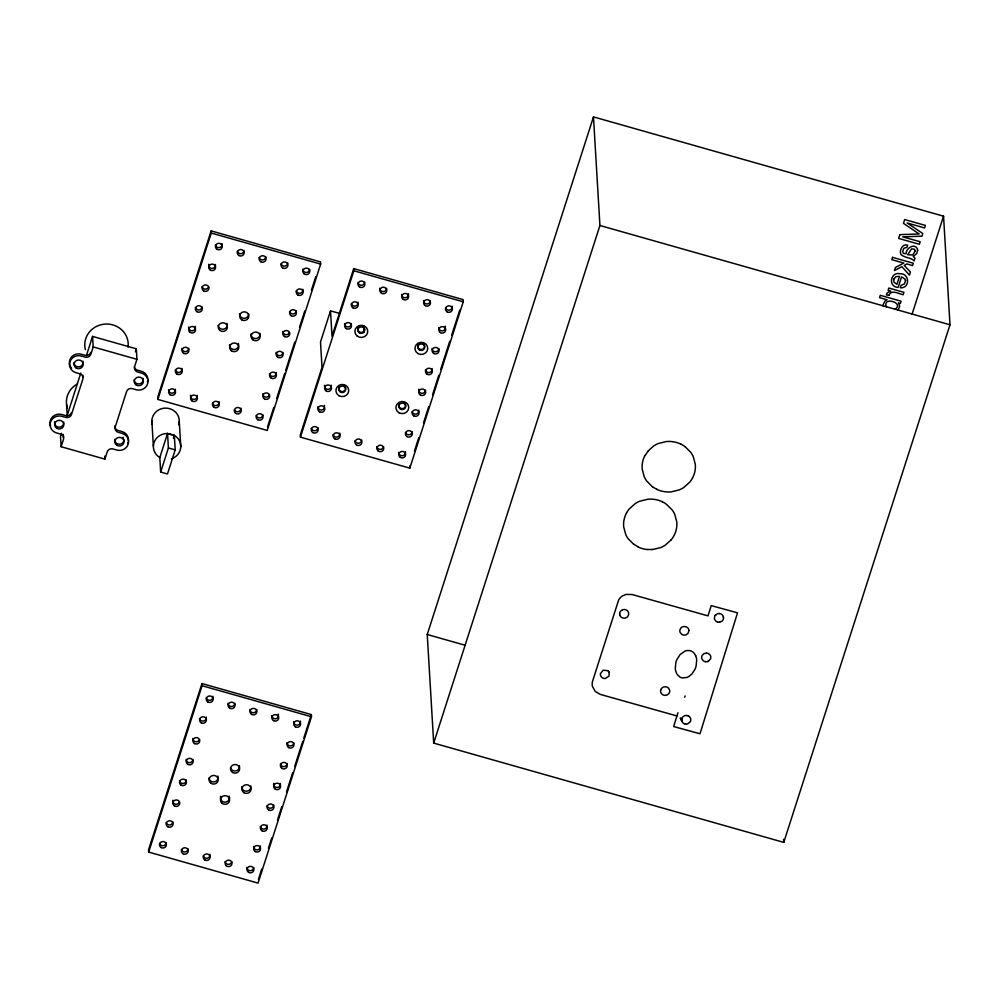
<?xml version="1.0" encoding="UTF-8"?>
<svg xmlns="http://www.w3.org/2000/svg" width="1000" height="1000" viewBox="0 0 1000 1000"><rect width="100%" height="100%" fill="white"/><g stroke="black" fill="none" stroke-linecap="round" stroke-linejoin="round"><path stroke-width="1.5" d="M681.7 719.062L681.988 721.475A5.1 4.838 -3.4 0 0 682.387 722.188A5.275 5 -3.4 0 0 682.837 722.725L683.138 723.012A4.387 4.15 -3.4 0 0 683.825 723.487L684.338 723.75M695.65 655.738L694.525 653.737A9.25 8.762 -3.4 0 0 693.138 652.25L691.513 651.175A7.662 7.262 -3.4 0 0 689.688 650.575L687.05 650.537A9.087 8.612 -3.4 0 0 685.025 651.062L679.987 654.663L676.762 659.8A21.137 20.05 -3.4 0 0 675.888 662.325L675.288 668.337A16.675 15.812 -3.4 0 0 675.65 670.738L676.388 672.9A10.488 9.938 -3.4 0 0 677.463 674.762L679.862 676.988A7.088 6.725 -3.4 0 0 682.3 677.925L686.963 677.438A11.125 10.55 -3.4 0 0 688.938 676.438L692 673.85L694.862 669.513A21.025 19.938 -3.4 0 0 696.087 666.175L696.7 660.175A15.962 15.137 -3.4 0 0 696.338 657.775L695.675 655.638M717.038 621.85L716.525 621.6A4.387 4.162 -3.4 0 1 715.837 621.112L714.587 619.325A4.05 3.837 -3.4 0 1 714.375 618.525L714.8 615.875L717.15 613.888A5.012 4.75 -3.4 0 1 718.25 613.587L719.688 613.6A4.513 4.288 -3.4 0 1 721.038 614.025L721.975 614.637A5.012 4.75 -3.4 0 1 722.725 615.462A5.112 4.85 -3.4 0 1 723.012 615.938A4.225 4.013 -3.4 0 1 723.312 616.7M676.925 715.95L673.675 726.55L700 733.763L737.537 612.837L711.213 605.612L708.025 615.875L632.125 594.525L626.2 594.388L622.55 595.887A11.3 10.713 -3.4 0 0 618.6 600.087L592.675 680.913A11.387 10.8 -3.4 0 0 592.475 686.538L595.275 691.462L600.312 694.4L676.925 715.95L677.95 712.763M61.45 433.288L60.512 436.225L61.137 446.725L104.887 459.137L107.225 451.863A4.575 4.338 -3.4 0 1 112.938 448.95L116.213 449.875A9.175 8.7 -3.4 0 0 128.025 444.712A9.175 8.7 -3.4 0 0 122.65 433.55L118.275 432.312A4.575 4.338 -3.4 0 1 115.237 426.912L126.587 391.562A4.575 4.338 -3.4 0 1 132.3 388.638L136.675 389.888A9.175 8.7 -3.4 0 0 147.725 383.375A9.175 8.7 -3.4 0 0 140.925 372.938L137.65 372.013A4.575 4.338 -3.4 0 1 134.6 366.613L136.938 359.325L136.325 348.825L92.562 336.413L86.438 355.5M66.638 417.137L80.775 373.113M61.137 446.725L63.475 439.45A4.575 4.338 -3.4 0 0 60.438 434.05L57.15 433.125A9.175 8.7 -3.4 0 1 50.35 422.688A9.175 8.7 -3.4 0 1 61.4 416.175L65.775 417.413A4.575 4.338 -3.4 0 0 71.487 414.5L82.837 379.15A4.575 4.338 -3.4 0 0 79.8 373.75L75.425 372.512A9.175 8.7 -3.4 0 1 70.062 361.35A9.175 8.7 -3.4 0 1 81.862 356.188L85.138 357.113A4.575 4.338 -3.4 0 0 90.85 354.2L93.188 346.925L92.562 336.413M135.375 351.763L136.325 348.825M211.137 230.888L157.713 397.238L157.838 399.412L267.225 430.438L320.65 264.088L320.513 261.913L211.137 230.888L211.262 233.062L157.838 399.412M159.8 457.575A13.725 13.012 -3.4 0 1 153.95 442.775A13.725 13.012 -3.4 0 1 167.537 433.475L174.338 435.4L175.2 449.9L167.463 474L160.662 472.075L159.8 457.575L167.537 433.475L174.338 435.4A13.725 13.012 -3.4 0 1 180.688 447.987A13.725 13.012 -3.4 0 1 171.312 458.85M160.662 472.075L168.4 447.975L167.537 433.475M173.425 438.237L174.338 435.4M267.575 426.775L273.775 407.463M276.637 398.55L284.738 373.3M285.7 370.337L294.762 342.113M299.525 327.262L304.775 310.925M311.45 290.125L315.75 276.762M201.962 683.55L148.537 849.9L148.663 852.075L258.05 883.1L311.475 716.75L311.35 714.575L201.962 683.55L202.087 685.725L148.663 852.075M330.5 310.85L320.5 341.975L322.013 367.337L300.3 434.95L300.425 437.125L409.812 468.15L463.237 301.8L463.113 299.625L353.725 268.6L332.013 336.213L330.5 310.85L339.425 313.375M300.425 437.125L353.85 270.775L353.725 268.6M258.4 879.438L261.737 869.038M268.412 848.25L271.762 837.85M277.488 820.025L281.775 806.663M286.55 791.812L292.75 772.5M294.65 766.562L302.762 741.312M303.712 738.337L311.35 714.575M414.45 451.112L418.75 437.75M423.512 422.9L428.762 406.562M432.575 394.675L438.775 375.375M440.688 369.425L449.75 341.213M451.662 335.262L459.775 310.012M427.238 634.5L593.475 116.9L943.55 216.2L950 324.787L783.763 842.387L433.688 743.1L427.238 634.5L464.8 645.163M433.688 743.1L599.925 225.5L593.475 116.9M912.025 314.363L943.55 216.2M684.613 697.212L685.113 695.975M682.038 718.025L682.463 717.312A4.45 4.225 -3.4 0 1 683.012 716.688L684.45 715.775A5.012 4.75 -3.4 0 1 685.562 715.487L686.7 715.462M898.062 310.2L899.762 306.188L898.425 302.887L900.362 303.425L901.075 301.212L880.3 295.312L879.55 297.663L887.062 299.788L884.8 301.212L883.175 304.738A5.95 5.65 -3.4 0 0 883.162 306M708.5 661.137L708 661.6L710.512 658.888A4.525 4.288 -3.4 0 0 710.775 657.825L710.763 656.737A5.012 4.75 -3.4 0 0 710.55 655.95L710.45 655.7A4.325 4.1 -3.4 0 0 710.05 654.975L708.363 653.538A4.513 4.275 -3.4 0 0 706.925 653.15M647.725 451.3L653.812 445.863A27.05 25.65 -3.4 0 1 658.213 443.55L666.3 441.55A26.5 25.137 -3.4 0 1 671.312 441.538A26.163 24.8 -3.4 0 1 676.237 442.413A26.15 24.8 -3.4 0 1 680.9 444.137M671.25 539.8L665.163 545.25A27.037 25.638 -3.4 0 1 660.763 547.55L652.675 549.55M706.438 653.05L703.95 653.637L702.188 655.387A4.513 4.275 -3.4 0 0 701.725 656.688L701.7 658.037A5.012 4.763 -3.4 0 0 701.9 658.825L703.162 660.625A4.05 3.85 -3.4 0 0 703.85 661.112A4.525 4.288 -3.4 0 0 705.537 661.637M715.713 614.788L715.163 615.413M622.388 609.85L620.513 611.25A4.662 4.425 -3.4 0 0 619.625 613.263M708.25 661.275L707.725 661.488A5.012 4.763 -3.4 0 1 706.888 661.675L705.45 661.675M894.725 309.438C905.462 302.875 881.663 295.875 886.462 307.1M685.438 724.05L686.862 724.062A5.025 4.763 -3.4 0 0 687.7 723.875L690.263 721.775A4.475 4.25 -3.4 0 0 690.775 719.938L690.738 719.125A5.025 4.763 -3.4 0 0 690.537 718.337L689.488 716.725A4.312 4.088 -3.4 0 0 688.838 716.2L688.337 715.925M718.825 613.538L719.55 613.5M719.562 622.175L721.663 621.325A5.012 4.75 -3.4 0 0 722.3 620.775L722.812 620.112A4.462 4.237 -3.4 0 0 723.475 618.05L723.438 617.225M599.925 225.5L950 324.787M353.85 270.775L463.237 301.8M211.262 233.062L320.65 264.088M93.188 346.925L136.938 359.325M168.4 447.975L175.2 449.9M202.087 685.725L311.475 716.75M607.712 670.688L603.162 670.188L600.425 673.675A4.525 4.288 -3.4 0 0 600.763 675.9A4.662 4.412 -3.4 0 0 602.212 677.663L602.9 678.05A4.638 4.4 -3.4 0 0 605.212 678.512L609.05 676.112L609.163 672.438M685.125 446.675L690.825 452.413A27.037 25.638 -3.4 0 1 693.225 456.575L695.288 464.225A26.513 25.137 -3.4 0 1 695.275 468.988A26.15 24.8 -3.4 0 1 694.325 473.663A26.15 24.8 -3.4 0 1 692.475 478.1A26.513 25.137 -3.4 0 1 689.775 482.125L683.688 487.562A27.037 25.638 -3.4 0 1 679.287 489.875L671.2 491.875A26.513 25.137 -3.4 0 1 666.3 491.838A26.163 24.8 -3.4 0 1 661.263 491.025A26.163 24.8 -3.4 0 1 656.6 489.288M652.375 486.75L646.675 481.012A27.037 25.638 -3.4 0 1 644.275 476.85L642.212 469.2A26.5 25.137 -3.4 0 1 642.225 464.438A26.15 24.8 -3.4 0 1 643.175 459.762A26.163 24.812 -3.4 0 1 645.025 455.337M633.85 544.438L628.15 538.7A27.037 25.638 -3.4 0 1 625.75 534.538L623.688 526.875A26.513 25.137 -3.4 0 1 623.7 522.125A26.15 24.8 -3.4 0 1 626.475 513.112M681.8 720.962L680.312 717.987L681.888 721.213M783.575 839.287L783.763 842.387M409.688 465.975L409.812 468.15M363.688 327.587L363.95 332.075M179.275 421.5L180.787 446.863M151.85 420.763L153.35 446.125M104.712 456.138L104.887 459.137M66.588 404.6L67.312 416.912M364.062 327.4A3.438 3.25 -3.4 0 1 361.388 332.45A3.438 3.25 -3.4 0 1 358.137 327.75M358.638 327.038A3.438 3.25 -3.4 0 1 359.312 326.488M362.738 326.275A3.438 3.25 -3.4 0 1 363.475 326.75M424.237 344.675A3.438 3.25 -3.4 0 1 422.825 349.075A3.438 3.25 -3.4 0 1 418.175 347.762A3.438 3.25 -3.4 0 1 419.6 343.35M423.025 343.45A3.438 3.25 -3.4 0 1 423.713 343.975M405.238 403.825A3.438 3.25 -3.4 0 1 402.088 408.625A3.438 3.25 -3.4 0 1 399.3 403.663M404.025 402.6A3.438 3.25 -3.4 0 1 404.725 403.137M345.225 386.8A3.438 3.25 -3.4 0 1 342.075 391.6A3.438 3.25 -3.4 0 1 339.288 386.637M344.012 385.575A3.438 3.25 -3.4 0 1 344.7 386.112M405.425 451.712A3.438 3.25 -3.4 0 1 402.413 455.712A3.438 3.25 -3.4 0 1 398.65 452.375M438.9 348.6A3.438 3.25 -3.4 0 1 435.363 351.75A3.438 3.25 -3.4 0 1 432.05 348.413M386.625 288.387A3.438 3.25 -3.4 0 1 383.075 291.55A3.438 3.25 -3.4 0 1 379.775 288.212M418.787 410.125A3.438 3.25 -3.4 0 1 416.213 414.05A3.438 3.25 -3.4 0 1 412.1 411.637M412.188 431.775A3.438 3.25 -3.4 0 1 405.425 432.425M339.8 433.1A3.438 3.25 -3.4 0 1 337.225 437.025A3.438 3.25 -3.4 0 1 333.113 434.613M351.4 323.775A3.438 3.25 -3.4 0 1 347.85 326.938A3.438 3.25 -3.4 0 1 344.538 323.587M318 427.738A3.438 3.25 -3.4 0 1 311.238 428.4M430.387 300.8A3.438 3.25 -3.4 0 1 426.838 303.962A3.438 3.25 -3.4 0 1 423.525 300.613M432.137 368.537A3.438 3.25 -3.4 0 1 429.575 372.463A3.438 3.25 -3.4 0 1 425.45 370.05M383.6 446.712A3.438 3.25 -3.4 0 1 376.8 446.675M324.538 407.788A3.438 3.25 -3.4 0 1 317.825 406.763M324.288 405.312A3.438 3.25 -3.4 0 1 324.6 406.1M425.55 390.188A3.438 3.25 -3.4 0 1 421.55 393.3A3.438 3.25 -3.4 0 1 418.837 389.162M357.987 302.137A3.438 3.25 -3.4 0 1 355.412 306.05A3.438 3.25 -3.4 0 1 351.3 303.637M364.75 282.188A3.438 3.25 -3.4 0 1 357.975 282.85M331.238 385.188A3.438 3.25 -3.4 0 1 327.95 389.325A3.438 3.25 -3.4 0 1 324.613 385.25M408.425 293.75A3.438 3.25 -3.4 0 1 405.412 297.738A3.438 3.25 -3.4 0 1 401.65 294.413M452.175 306.163A3.438 3.25 -3.4 0 1 449.6 310.075A3.438 3.25 -3.4 0 1 445.487 307.663M445.438 328.638A3.438 3.25 -3.4 0 1 438.725 327.612M445.188 326.163A3.438 3.25 -3.4 0 1 445.5 326.95M361.763 440.15A3.438 3.25 -3.4 0 1 354.988 440.812M253.75 867.513A3.438 3.25 -3.4 0 1 250.2 870.675A3.438 3.25 -3.4 0 1 246.9 867.337M212.9 696.287A3.438 3.25 -3.4 0 1 210.338 700.212A3.438 3.25 -3.4 0 1 206.225 697.8M287.15 763.55A3.438 3.25 -3.4 0 1 280.375 764.212M206.225 717.087A3.438 3.25 -3.4 0 1 203.663 721.012A3.438 3.25 -3.4 0 1 199.537 718.6M234.875 703.337A3.438 3.25 -3.4 0 1 231.325 706.5A3.438 3.25 -3.4 0 1 228.012 703.162M229.137 796.1A4.575 4.338 -3.4 0 1 226.163 802A4.575 4.338 -3.4 0 1 220.4 798.475M220.387 797.337A4.575 4.338 -3.4 0 1 220.688 796.237M217.812 776.012A4.575 4.338 -3.4 0 1 214.587 781.8A4.575 4.338 -3.4 0 1 208.988 778.05M256.75 709.55A3.438 3.25 -3.4 0 1 253.2 712.712A3.438 3.25 -3.4 0 1 249.887 709.362M273.788 805.138A3.438 3.25 -3.4 0 1 267.013 805.8M280.375 783.5A3.438 3.25 -3.4 0 1 276.925 787.5A3.438 3.25 -3.4 0 1 273.75 783.312M278.475 716.587A3.438 3.25 -3.4 0 1 271.762 715.575M278.225 714.112A3.438 3.25 -3.4 0 1 278.538 714.912M231.838 861.663A3.438 3.25 -3.4 0 1 225.037 861.625M209.913 854.262A3.438 3.25 -3.4 0 1 207.338 858.175A3.438 3.25 -3.4 0 1 203.225 855.763M300.413 721.112A3.438 3.25 -3.4 0 1 297.4 725.1A3.438 3.25 -3.4 0 1 293.637 721.775M172.925 821.9A3.438 3.25 -3.4 0 1 166.15 822.562M199.488 739.562A3.438 3.25 -3.4 0 1 192.775 738.538M192.963 759.525A3.438 3.25 -3.4 0 1 189.412 762.688A3.438 3.25 -3.4 0 1 186.1 759.338M250.825 785.95A4.575 4.338 -3.4 0 1 246.725 791.213A4.575 4.338 -3.4 0 1 241.788 786.7M186.262 779.837A3.438 3.25 -3.4 0 1 183.225 783.45A3.438 3.25 -3.4 0 1 179.438 780.6M260.35 845.875A3.438 3.25 -3.4 0 1 257.337 849.862A3.438 3.25 -3.4 0 1 253.575 846.538M267.025 825.088A3.438 3.25 -3.4 0 1 264.45 829A3.438 3.25 -3.4 0 1 260.338 826.587M293.825 742.75A3.438 3.25 -3.4 0 1 290.275 745.913A3.438 3.25 -3.4 0 1 286.962 742.562M179.488 801.825A3.438 3.25 -3.4 0 1 175.3 804.175A3.438 3.25 -3.4 0 1 172.85 800.212M166.25 842.7A3.438 3.25 -3.4 0 1 159.475 843.363M239.412 765.638A4.575 4.338 -3.4 0 1 235.987 770.863A4.575 4.338 -3.4 0 1 230.5 767.65M188.125 848.9A3.438 3.25 -3.4 0 1 181.35 849.562M262.925 414.85A3.438 3.25 -3.4 0 1 256.15 415.513M222.075 243.625A3.438 3.25 -3.4 0 1 219.5 247.55A3.438 3.25 -3.4 0 1 215.387 245.138M296.312 310.887A3.438 3.25 -3.4 0 1 289.538 311.55M215.4 264.425A3.438 3.25 -3.4 0 1 211.938 268.438A3.438 3.25 -3.4 0 1 208.775 264.25M244.037 250.688A3.438 3.25 -3.4 0 1 237.262 251.337M238.65 345.662A4.575 4.338 -3.4 0 1 233.55 349.475A4.575 4.338 -3.4 0 1 229.562 344.675M238.312 343.438A4.575 4.338 -3.4 0 1 238.637 344.525M226.988 323.35A4.575 4.338 -3.4 0 1 223.75 329.137A4.575 4.338 -3.4 0 1 218.15 325.387M265.912 256.887A3.438 3.25 -3.4 0 1 259.137 257.55M282.962 352.475A3.438 3.25 -3.4 0 1 279.413 355.637A3.438 3.25 -3.4 0 1 276.1 352.287M289.488 332.512A3.438 3.25 -3.4 0 1 282.775 331.5M287.787 263.087A3.438 3.25 -3.4 0 1 281.025 263.75M241.025 408.15A3.438 3.25 -3.4 0 1 234.425 409.787M219.088 401.6A3.438 3.25 -3.4 0 1 216.513 405.513A3.438 3.25 -3.4 0 1 212.4 403.1M309.675 269.3A3.438 3.25 -3.4 0 1 306.125 272.462A3.438 3.25 -3.4 0 1 302.812 269.113M182 368.4A3.438 3.25 -3.4 0 1 179.438 372.312A3.438 3.25 -3.4 0 1 175.325 369.9M208.663 286.9A3.438 3.25 -3.4 0 1 202.037 286.725M202.125 306.863A3.438 3.25 -3.4 0 1 195.35 307.525M259.988 333.288A4.575 4.338 -3.4 0 1 255.9 338.55A4.575 4.338 -3.4 0 1 250.95 334.038M195.212 326.362A3.438 3.25 -3.4 0 1 192.4 330.788A3.438 3.25 -3.4 0 1 188.625 327.088M248.688 314.1A4.575 4.338 -3.4 0 1 243.962 318.312A4.575 4.338 -3.4 0 1 239.55 313.85M269.45 394.9A3.438 3.25 -3.4 0 1 262.738 393.875M276.188 372.425A3.438 3.25 -3.4 0 1 273.625 376.337A3.438 3.25 -3.4 0 1 269.513 373.925M302.9 289.25A3.438 3.25 -3.4 0 1 300.338 293.163A3.438 3.25 -3.4 0 1 296.225 290.75M188.775 348.312A3.438 3.25 -3.4 0 1 185.362 351.613A3.438 3.25 -3.4 0 1 181.912 348.387M175.325 389.188A3.438 3.25 -3.4 0 1 172.312 393.175A3.438 3.25 -3.4 0 1 168.55 389.85M197.2 395.387A3.438 3.25 -3.4 0 1 194.638 399.312A3.438 3.25 -3.4 0 1 190.525 396.9M190.438 396.05A3.438 3.25 -3.4 0 1 190.575 395.213M152.188 424.137A13.725 13.012 -3.4 0 1 166.038 408.113A13.725 13.012 -3.4 0 1 178.688 424.85M656.8 489.25A26.513 25.137 -3.4 0 1 652.575 486.725M645.263 455.487A26.513 25.137 -3.4 0 1 647.962 451.463M662.275 501.8A26.513 25.137 -3.4 0 1 666.513 504.325L672.3 510.1A27.037 25.638 -3.4 0 1 674.712 514.25L676.762 521.912A26.513 25.137 -3.4 0 1 676.75 526.663A26.15 24.8 -3.4 0 1 673.975 535.675A26.513 25.137 -3.4 0 1 671.275 539.712M662.375 501.825A26.163 24.812 -3.4 0 0 657.712 500.087A26.163 24.812 -3.4 0 0 652.788 499.212A26.513 25.137 -3.4 0 0 647.775 499.237L639.688 501.238A27.037 25.638 -3.4 0 0 635.288 503.537L629.2 508.988A26.513 25.137 -3.4 0 0 626.512 513.013M638.075 546.975A26.15 24.8 -3.4 0 0 642.738 548.7A26.163 24.8 -3.4 0 0 647.663 549.575M652.812 549.412A26.513 25.137 -3.4 0 1 647.8 549.425M638.312 546.85A26.513 25.137 -3.4 0 1 634.075 544.312M680.8 444.113A26.5 25.137 -3.4 0 1 685.037 446.65M719.663 622.087A4.462 4.237 -3.4 0 1 717.188 621.775M619.725 614.85A4.662 4.425 -3.4 0 0 621.438 617.325L622.85 617.987A4.537 4.3 -3.4 0 0 625.225 618.05C629.188 617.45 630.025 611.462 626.25 609.95A4.675 4.438 -3.4 0 0 624.725 609.525A4.537 4.3 -3.4 0 0 622.4 609.925M619.775 614.875A4.537 4.3 -3.4 0 1 619.688 613.375M723.363 616.812A5.112 4.85 -3.4 0 1 723.487 617.35M685.562 723.988A4.475 4.25 -3.4 0 1 684.463 723.675M681.888 719.112A4.475 4.25 -3.4 0 1 682.225 718.075M686.775 715.575A4.475 4.25 -3.4 0 1 688.413 716.038M607.85 670.588A4.662 4.412 -3.4 0 1 609.312 672.35M85.4 349.7A21.738 20.612 -3.4 0 1 105.25 324.075A21.738 20.612 -3.4 0 1 128.05 347.113M67.362 408.013A21.738 20.612 -3.4 0 1 77.513 383.9M63.562 436.3A4.575 4.338 -3.4 0 1 63.362 437.638M63.025 434.338A4.575 4.338 -3.4 0 1 63.487 435.613M71.375 412.688A4.575 4.338 -3.4 0 1 65.662 415.613L61.288 414.363A9.175 8.7 -3.4 0 0 50.538 425.825M90.75 352.388A4.575 4.338 -3.4 0 1 85.037 355.3L81.75 354.375A9.175 8.7 -3.4 0 0 71.612 368.288M82.863 375.312A4.575 4.338 -3.4 0 1 82.725 377.337M134.375 366.825A4.575 4.338 -3.4 0 0 137.537 370.2L140.825 371.125A9.175 8.7 -3.4 0 1 147.413 382.25M143.062 378.3A4.575 4.338 -3.4 0 1 139.475 383.875A4.575 4.338 -3.4 0 1 134.125 379.812M128.438 440.812A9.175 8.7 -3.4 0 0 122.55 431.737L118.175 430.5A4.575 4.338 -3.4 0 1 114.975 425.763M128.15 442.225A9.175 8.7 -3.4 0 1 127.613 443.562M123.863 439.325A4.575 4.338 -3.4 0 1 119.338 444.237A4.575 4.338 -3.4 0 1 114.787 439.375M123 437.3A4.575 4.338 -3.4 0 1 123.413 437.925M82.912 361.238A4.575 4.338 -3.4 0 1 79.312 366.812A4.575 4.338 -3.4 0 1 73.963 362.75M63.7 422.25A4.575 4.338 -3.4 0 1 58.788 427.163A4.575 4.338 -3.4 0 1 54.787 421.6M905.537 280.475L904.45 283.938L900.987 285.387L900.225 287.75C910.175 288.775 909.887 273.2 900.075 273.762C890.438 271.363 887.775 287.1 898.162 287.387L901.538 276.875L904.887 278.95L905.537 280.475M688.962 630.487L688.05 633.35L686.188 634.738A4.537 4.3 -3.4 0 1 683.85 635.075A4.525 4.288 -3.4 0 1 681.65 634.25L680.175 632.5A4.525 4.288 -3.4 0 1 680.05 629.575C681.175 624.975 688.812 625.725 688.962 630.487M917.688 250.125L916.725 253.562L913.263 256.475L914.987 258.212L914.087 260.938C911.812 257.575 904.8 258.075 900.938 254.513C899.062 250.387 902.487 243.35 907.65 245.113L906.925 247.362L903.838 248.275L902.725 251.3L903.375 253.375L906.075 253.738C906.075 247.45 916.038 242.312 917.688 250.125M915.238 250.95L912.8 254.975L907.613 254.737L911.612 248.863L914.463 249.2L915.238 250.95M889.075 295.3L886.325 294.95L887.212 292.875L890.7 291.075L888.1 290.338L888.825 288.038L903.925 292.325L903.15 294.738C899.338 294.037 890.913 288.988 889.075 295.3M893.763 279.075L893.913 282.1L896.938 284.337L899.5 276.363L895.913 276.65L893.763 279.075M660.788 689.875L660.625 690.612A4.662 4.412 -3.4 0 0 660.962 692.837C662.487 696.488 668.45 696.15 669.55 692.337A4.612 4.375 -3.4 0 0 669.625 690.1L668.512 688.112A4.625 4.387 -3.4 0 0 665.713 686.787L664.125 686.888A4.562 4.325 -3.4 0 0 662.038 687.95A4.612 4.375 -3.4 0 0 660.788 689.875M892.562 257.35L891.825 259.675L903.85 263.087L895.45 267.45L894.45 270.538L901.875 266.65L909.45 275.125L910.438 272.038L904.262 265.413L906.862 263.938L912.525 265.55L913.275 263.225L892.562 257.35M899.862 234.638L898.65 238.412L919.35 244.288L920.163 241.75L902.688 236.85L921.95 236.188L922.8 233.55L907.15 222.95L924.6 227.963L925.413 225.425L904.712 219.55L903.487 223.363L919.175 233.988L899.862 234.638M419.45 349.963A3.438 3.25 -3.4 0 0 424.7 347.287A3.438 3.25 -3.4 0 0 419.65 344.338A3.438 3.25 -3.4 0 0 419.45 349.963M358.963 332.612A3.438 3.25 -3.4 0 0 364.613 330.812A3.438 3.25 -3.4 0 0 360.175 327.088A3.438 3.25 -3.4 0 0 358.963 332.612M417.95 353.562A6.4 6.075 -3.4 0 0 427.738 348.562A6.4 6.075 -3.4 0 0 418.325 343.05A6.4 6.075 -3.4 0 0 417.95 353.562M338.938 395.7A6.4 6.075 -3.4 0 0 348.725 390.7A6.4 6.075 -3.4 0 0 339.312 385.175A6.4 6.075 -3.4 0 0 338.938 395.7M398.95 412.725A6.4 6.075 -3.4 0 0 408.738 407.713A6.4 6.075 -3.4 0 0 399.325 402.2A6.4 6.075 -3.4 0 0 398.95 412.725M407.075 436.625A3.438 3.25 -3.4 0 0 412.325 433.938A3.438 3.25 -3.4 0 0 407.275 430.988A3.438 3.25 -3.4 0 0 407.075 436.625M326.362 391.075A3.438 3.25 -3.4 0 0 331.488 388.2A3.438 3.25 -3.4 0 0 326.325 385.438A3.438 3.25 -3.4 0 0 326.362 391.075M356.637 445.012A3.438 3.25 -3.4 0 0 361.887 442.325A3.438 3.25 -3.4 0 0 356.85 439.375A3.438 3.25 -3.4 0 0 356.637 445.012M400.4 457.413A3.438 3.25 -3.4 0 0 405.637 454.738A3.438 3.25 -3.4 0 0 400.6 451.788A3.438 3.25 -3.4 0 0 400.4 457.413M312.887 432.6A3.438 3.25 -3.4 0 0 318.137 429.913A3.438 3.25 -3.4 0 0 313.087 426.962A3.438 3.25 -3.4 0 0 312.887 432.6M334.762 438.8A3.438 3.25 -3.4 0 0 340.012 436.125A3.438 3.25 -3.4 0 0 334.975 433.162A3.438 3.25 -3.4 0 0 334.762 438.8M427.113 374.237A3.438 3.25 -3.4 0 0 432.35 371.562A3.438 3.25 -3.4 0 0 427.312 368.612A3.438 3.25 -3.4 0 0 427.113 374.237M433.787 353.45A3.438 3.25 -3.4 0 0 439.038 350.763A3.438 3.25 -3.4 0 0 433.988 347.812A3.438 3.25 -3.4 0 0 433.787 353.45M413.75 415.825A3.438 3.25 -3.4 0 0 419 413.15A3.438 3.25 -3.4 0 0 413.963 410.2A3.438 3.25 -3.4 0 0 413.75 415.825M420.425 395.037A3.438 3.25 -3.4 0 0 425.675 392.35A3.438 3.25 -3.4 0 0 420.637 389.4A3.438 3.25 -3.4 0 0 420.425 395.037M346.275 328.625A3.438 3.25 -3.4 0 0 351.525 325.95A3.438 3.25 -3.4 0 0 346.488 322.987A3.438 3.25 -3.4 0 0 346.275 328.625M378.212 451.012A3.438 3.25 -3.4 0 0 383.725 448.888A3.438 3.25 -3.4 0 0 379.062 445.425A3.438 3.25 -3.4 0 0 378.212 451.012M359.637 287.038A3.438 3.25 -3.4 0 0 364.875 284.363A3.438 3.25 -3.4 0 0 359.837 281.4A3.438 3.25 -3.4 0 0 359.637 287.038M381.512 293.25A3.438 3.25 -3.4 0 0 386.763 290.562A3.438 3.25 -3.4 0 0 381.712 287.613A3.438 3.25 -3.4 0 0 381.512 293.25M357.038 335.95A6.438 6.1 -3.4 0 0 367.625 332.575A6.438 6.1 -3.4 0 0 359.312 325.588A6.438 6.1 -3.4 0 0 357.038 335.95M440.462 332.65A3.438 3.25 -3.4 0 0 445.712 329.975A3.438 3.25 -3.4 0 0 440.675 327.013A3.438 3.25 -3.4 0 0 440.462 332.65M352.962 307.838A3.438 3.25 -3.4 0 0 358.2 305.15A3.438 3.25 -3.4 0 0 353.162 302.2A3.438 3.25 -3.4 0 0 352.962 307.838M425.262 305.65A3.438 3.25 -3.4 0 0 430.513 302.975A3.438 3.25 -3.4 0 0 425.475 300.025A3.438 3.25 -3.4 0 0 425.262 305.65M403.387 299.45A3.438 3.25 -3.4 0 0 408.638 296.775A3.438 3.25 -3.4 0 0 403.587 293.812A3.438 3.25 -3.4 0 0 403.387 299.45M447.137 311.863A3.438 3.25 -3.4 0 0 452.388 309.175A3.438 3.25 -3.4 0 0 447.35 306.225A3.438 3.25 -3.4 0 0 447.137 311.863M319.562 411.8A3.438 3.25 -3.4 0 0 324.812 409.125A3.438 3.25 -3.4 0 0 319.775 406.163A3.438 3.25 -3.4 0 0 319.562 411.8M340.438 392.1A3.438 3.25 -3.4 0 0 345.688 389.425A3.438 3.25 -3.4 0 0 340.637 386.463A3.438 3.25 -3.4 0 0 340.438 392.1M400.45 409.125A3.438 3.25 -3.4 0 0 405.7 406.438A3.438 3.25 -3.4 0 0 400.662 403.488A3.438 3.25 -3.4 0 0 400.45 409.125M295.387 726.812A3.438 3.25 -3.4 0 0 300.625 724.137A3.438 3.25 -3.4 0 0 295.587 721.175A3.438 3.25 -3.4 0 0 295.387 726.812M248.637 872.375A3.438 3.25 -3.4 0 0 253.888 869.688A3.438 3.25 -3.4 0 0 248.837 866.737A3.438 3.25 -3.4 0 0 248.637 872.375M226.45 865.962A3.438 3.25 -3.4 0 0 231.975 863.838A3.438 3.25 -3.4 0 0 227.3 860.375A3.438 3.25 -3.4 0 0 226.45 865.962M207.875 701.988A3.438 3.25 -3.4 0 0 213.125 699.312A3.438 3.25 -3.4 0 0 208.075 696.363A3.438 3.25 -3.4 0 0 207.875 701.988M282.025 768.4A3.438 3.25 -3.4 0 0 287.275 765.725A3.438 3.25 -3.4 0 0 282.238 762.763A3.438 3.25 -3.4 0 0 282.025 768.4M201.2 722.788A3.438 3.25 -3.4 0 0 206.438 720.113A3.438 3.25 -3.4 0 0 201.4 717.15A3.438 3.25 -3.4 0 0 201.2 722.788M229.75 708.2A3.438 3.25 -3.4 0 0 235 705.512A3.438 3.25 -3.4 0 0 229.963 702.562A3.438 3.25 -3.4 0 0 229.75 708.2M251.625 714.4A3.438 3.25 -3.4 0 0 256.875 711.725A3.438 3.25 -3.4 0 0 251.838 708.763A3.438 3.25 -3.4 0 0 251.625 714.4M210.775 783.138A4.575 4.338 -3.4 0 0 218.175 780.425A4.575 4.338 -3.4 0 0 212.037 775.713A4.575 4.338 -3.4 0 0 210.775 783.138M222.312 803.487A4.575 4.338 -3.4 0 0 229.6 800.487A4.575 4.338 -3.4 0 0 223.263 796.012A4.575 4.338 -3.4 0 0 222.312 803.487M275.35 789.2A3.438 3.25 -3.4 0 0 280.6 786.513A3.438 3.25 -3.4 0 0 275.55 783.562A3.438 3.25 -3.4 0 0 275.35 789.2M268.675 809.987A3.438 3.25 -3.4 0 0 273.913 807.312A3.438 3.25 -3.4 0 0 268.875 804.35A3.438 3.25 -3.4 0 0 268.675 809.987M167.8 826.75A3.438 3.25 -3.4 0 0 173.05 824.075A3.438 3.25 -3.4 0 0 168.012 821.125A3.438 3.25 -3.4 0 0 167.8 826.75M187.838 764.375A3.438 3.25 -3.4 0 0 193.088 761.7A3.438 3.25 -3.4 0 0 188.05 758.737A3.438 3.25 -3.4 0 0 187.838 764.375M244 792.725A4.575 4.338 -3.4 0 0 251.05 789.25A4.575 4.338 -3.4 0 0 244.387 785.212A4.575 4.338 -3.4 0 0 244 792.725M232.662 772.513A4.575 4.338 -3.4 0 0 239.65 768.938A4.575 4.338 -3.4 0 0 232.938 765A4.575 4.338 -3.4 0 0 232.662 772.513M204.887 859.963A3.438 3.25 -3.4 0 0 210.125 857.275A3.438 3.25 -3.4 0 0 205.087 854.325A3.438 3.25 -3.4 0 0 204.887 859.963M174.6 806.025A3.438 3.25 -3.4 0 0 179.737 803.15A3.438 3.25 -3.4 0 0 174.575 800.387A3.438 3.25 -3.4 0 0 174.6 806.025M288.7 747.6A3.438 3.25 -3.4 0 0 293.95 744.925A3.438 3.25 -3.4 0 0 288.913 741.975A3.438 3.25 -3.4 0 0 288.7 747.6M161.125 847.55A3.438 3.25 -3.4 0 0 166.375 844.875A3.438 3.25 -3.4 0 0 161.337 841.912A3.438 3.25 -3.4 0 0 161.125 847.55M180.837 784.95A3.438 3.25 -3.4 0 0 186.375 782.862A3.438 3.25 -3.4 0 0 181.725 779.375A3.438 3.25 -3.4 0 0 180.837 784.95M194.513 743.575A3.438 3.25 -3.4 0 0 199.762 740.9A3.438 3.25 -3.4 0 0 194.725 737.95A3.438 3.25 -3.4 0 0 194.513 743.575M273.512 720.612A3.438 3.25 -3.4 0 0 278.75 717.925A3.438 3.25 -3.4 0 0 273.712 714.975A3.438 3.25 -3.4 0 0 273.512 720.612M261.988 830.788A3.438 3.25 -3.4 0 0 267.238 828.1A3.438 3.25 -3.4 0 0 262.2 825.15A3.438 3.25 -3.4 0 0 261.988 830.788M255.312 851.575A3.438 3.25 -3.4 0 0 260.562 848.9A3.438 3.25 -3.4 0 0 255.525 845.938A3.438 3.25 -3.4 0 0 255.312 851.575M183 853.75A3.438 3.25 -3.4 0 0 188.25 851.075A3.438 3.25 -3.4 0 0 183.212 848.125A3.438 3.25 -3.4 0 0 183 853.75M304.55 274.15A3.438 3.25 -3.4 0 0 309.8 271.475A3.438 3.25 -3.4 0 0 304.762 268.512A3.438 3.25 -3.4 0 0 304.55 274.15M257.8 419.712A3.438 3.25 -3.4 0 0 263.05 417.025A3.438 3.25 -3.4 0 0 258.012 414.075A3.438 3.25 -3.4 0 0 257.8 419.712M235.625 413.3A3.438 3.25 -3.4 0 0 241.137 411.175A3.438 3.25 -3.4 0 0 236.475 407.713A3.438 3.25 -3.4 0 0 235.625 413.3M217.05 249.325A3.438 3.25 -3.4 0 0 222.288 246.65A3.438 3.25 -3.4 0 0 217.25 243.7A3.438 3.25 -3.4 0 0 217.05 249.325M291.2 315.738A3.438 3.25 -3.4 0 0 296.438 313.062A3.438 3.25 -3.4 0 0 291.4 310.1A3.438 3.25 -3.4 0 0 291.2 315.738M210.362 270.125A3.438 3.25 -3.4 0 0 215.613 267.45A3.438 3.25 -3.4 0 0 210.575 264.488A3.438 3.25 -3.4 0 0 210.362 270.125M238.925 255.538A3.438 3.25 -3.4 0 0 244.163 252.85A3.438 3.25 -3.4 0 0 239.125 249.9A3.438 3.25 -3.4 0 0 238.925 255.538M260.8 261.737A3.438 3.25 -3.4 0 0 266.05 259.062A3.438 3.25 -3.4 0 0 261 256.1A3.438 3.25 -3.4 0 0 260.8 261.737M219.938 330.475A4.575 4.338 -3.4 0 0 227.35 327.762A4.575 4.338 -3.4 0 0 221.213 323.05A4.575 4.338 -3.4 0 0 219.938 330.475M231.488 350.825A4.575 4.338 -3.4 0 0 238.775 347.825A4.575 4.338 -3.4 0 0 232.438 343.35A4.575 4.338 -3.4 0 0 231.488 350.825M284.513 336.538A3.438 3.25 -3.4 0 0 289.762 333.85A3.438 3.25 -3.4 0 0 284.725 330.9A3.438 3.25 -3.4 0 0 284.513 336.538M277.838 357.325A3.438 3.25 -3.4 0 0 283.087 354.65A3.438 3.25 -3.4 0 0 278.05 351.688A3.438 3.25 -3.4 0 0 277.838 357.325M176.975 374.087A3.438 3.25 -3.4 0 0 182.225 371.413A3.438 3.25 -3.4 0 0 177.175 368.462A3.438 3.25 -3.4 0 0 176.975 374.087M197.013 311.712A3.438 3.25 -3.4 0 0 202.25 309.037A3.438 3.25 -3.4 0 0 197.213 306.075A3.438 3.25 -3.4 0 0 197.013 311.712M253.175 340.062A4.575 4.338 -3.4 0 0 260.225 336.587A4.575 4.338 -3.4 0 0 253.562 332.55A4.575 4.338 -3.4 0 0 253.175 340.062M241.825 319.85A4.575 4.338 -3.4 0 0 248.825 316.275A4.575 4.338 -3.4 0 0 242.1 312.337A4.575 4.338 -3.4 0 0 241.825 319.85M214.05 407.3A3.438 3.25 -3.4 0 0 219.3 404.613A3.438 3.25 -3.4 0 0 214.25 401.662A3.438 3.25 -3.4 0 0 214.05 407.3M183.762 353.363A3.438 3.25 -3.4 0 0 188.9 350.487A3.438 3.25 -3.4 0 0 183.738 347.725A3.438 3.25 -3.4 0 0 183.762 353.363M297.875 294.95A3.438 3.25 -3.4 0 0 303.125 292.262A3.438 3.25 -3.4 0 0 298.075 289.312A3.438 3.25 -3.4 0 0 297.875 294.95M170.3 394.888A3.438 3.25 -3.4 0 0 175.538 392.212A3.438 3.25 -3.4 0 0 170.5 389.25A3.438 3.25 -3.4 0 0 170.3 394.888M190 332.287A3.438 3.25 -3.4 0 0 195.538 330.2A3.438 3.25 -3.4 0 0 190.9 326.712A3.438 3.25 -3.4 0 0 190 332.287M203.688 290.912A3.438 3.25 -3.4 0 0 208.938 288.238A3.438 3.25 -3.4 0 0 203.888 285.287A3.438 3.25 -3.4 0 0 203.688 290.912M282.675 267.95A3.438 3.25 -3.4 0 0 287.925 265.262A3.438 3.25 -3.4 0 0 282.875 262.312A3.438 3.25 -3.4 0 0 282.675 267.95M271.163 378.125A3.438 3.25 -3.4 0 0 276.413 375.438A3.438 3.25 -3.4 0 0 271.363 372.488A3.438 3.25 -3.4 0 0 271.163 378.125M264.488 398.913A3.438 3.25 -3.4 0 0 269.725 396.238A3.438 3.25 -3.4 0 0 264.688 393.275A3.438 3.25 -3.4 0 0 264.488 398.913M192.175 401.087A3.438 3.25 -3.4 0 0 197.425 398.413A3.438 3.25 -3.4 0 0 192.375 395.462A3.438 3.25 -3.4 0 0 192.175 401.087M116.988 445.387A4.575 4.338 -3.4 0 0 124.012 441.863A4.575 4.338 -3.4 0 0 117.312 437.875A4.575 4.338 -3.4 0 0 116.988 445.387M56.825 428.325A4.575 4.338 -3.4 0 0 63.85 424.8A4.575 4.338 -3.4 0 0 57.15 420.812A4.575 4.338 -3.4 0 0 56.825 428.325M76.188 368.025A4.575 4.338 -3.4 0 0 83.212 364.5A4.575 4.338 -3.4 0 0 76.525 360.513A4.575 4.338 -3.4 0 0 76.188 368.025M136.35 385.087A4.575 4.338 -3.4 0 0 143.375 381.562A4.575 4.338 -3.4 0 0 136.688 377.575A4.575 4.338 -3.4 0 0 136.35 385.087"/></g></svg>
